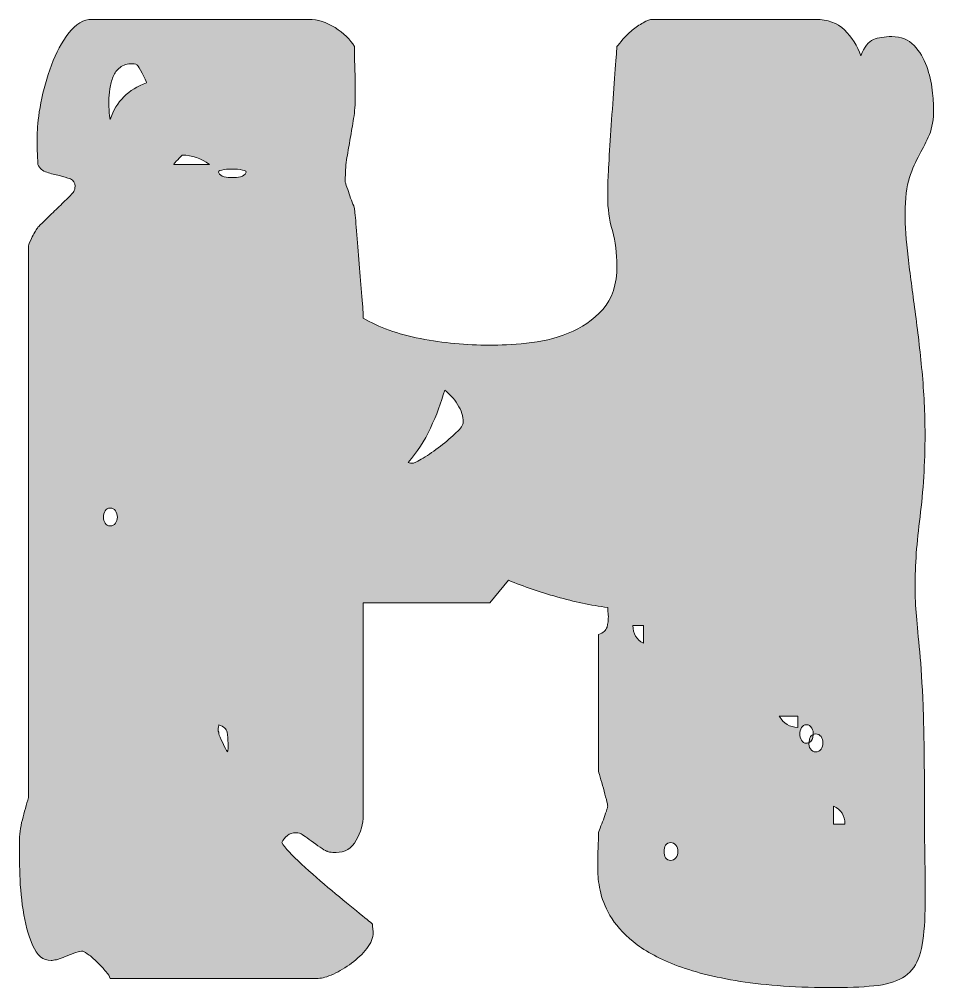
# Model space of a CAD drawing. Header units: inches. Extents: x 150 to 930, y -901 to -180.
# Drawn here: x 682.9 to 806.4, y -596.3 to -465.4 of the extents above; entities that cross this region are included whole.
import ezdxf

# ---------------------------------------------------------------- set-up
doc = ezdxf.new("R2010")
doc.units = ezdxf.units.IN
doc.header["$MEASUREMENT"] = 0
doc.layers.add('Layer 1', color=7, linetype='Continuous')

# ---------------------------------------------------------------- blocks, each defined once
blk = doc.blocks.new('block 3')
at = {"layer": 'Layer 1', "true_color": 0x2a4f7b}
h = blk.add_hatch(color=167, dxfattribs=at)
h.dxf.hatch_style = 2
edge = h.paths.add_edge_path()
edge.add_spline(control_points=[(720.23, -575.31), (719.81, -575.31), (719.44, -575.44), (719.11, -575.71), (718.78, -575.98), (718.53, -576.29), (718.35, -576.65), (718.82, -577.37), (719.72, -578.34), (721.03, -579.56), (722.35, -580.78), (723.7, -581.98), (725.11, -583.14), (726.51, -584.3), (727.76, -585.33), (728.86, -586.23), (729.97, -587.12), (730.55, -587.6), (730.61, -587.66), (730.61, -587.78), (730.62, -587.97), (730.65, -588.24), (730.68, -588.51), (730.7, -588.7), (730.7, -588.82), (730.7, -589.54), (730.41, -590.25), (729.85, -590.97), (729.28, -591.69), (728.59, -592.34), (727.79, -592.94), (726.99, -593.53), (726.16, -594.03), (725.33, -594.42), (724.49, -594.8), (723.81, -595), (723.27, -595), (723.27, -595), (695.17, -595), (695.17, -595), (695.11, -594.76), (694.91, -594.44), (694.59, -594.06), (694.26, -593.67), (693.9, -593.28), (693.52, -592.89), (693.13, -592.51), (692.74, -592.16), (692.35, -591.86), (691.96, -591.57), (691.68, -591.39), (691.5, -591.33), (691.44, -591.27), (691.22, -591.3), (690.83, -591.42), (690.44, -591.54), (690.05, -591.67), (689.66, -591.82), (689.28, -591.97), (688.91, -592.12), (688.55, -592.27), (688.19, -592.42), (687.95, -592.49), (687.83, -592.49), (687.77, -592.49), (687.67, -592.51), (687.52, -592.54), (687.37, -592.57), (687.26, -592.58), (687.2, -592.58), (686.13, -592.58), (685.29, -591.9), (684.7, -590.52), (684.1, -589.15), (683.67, -587.56), (683.4, -585.73), (683.13, -583.91), (682.98, -582.13), (682.95, -580.37), (682.92, -578.6), (682.91, -577.37), (682.91, -576.65), (682.91, -575.64), (683.04, -574.61), (683.31, -573.56), (683.58, -572.52), (683.86, -571.52), (684.16, -570.57), (684.16, -570.57), (684.16, -496.02), (684.16, -496.02), (684.16, -495.84), (684.33, -495.44), (684.65, -494.81), (684.98, -494.18), (685.24, -493.75), (685.41, -493.51), (685.53, -493.39), (685.83, -493.09), (686.31, -492.62), (686.79, -492.14), (687.31, -491.63), (687.88, -491.09), (688.44, -490.56), (688.96, -490.05), (689.44, -489.57), (689.92, -489.1), (690.19, -488.8), (690.25, -488.68), (690.31, -488.62), (690.35, -488.51), (690.38, -488.37), (690.41, -488.22), (690.43, -488.08), (690.43, -487.96), (690.43, -487.49), (690.22, -487.16), (689.8, -486.98), (689.38, -486.8), (688.89, -486.65), (688.32, -486.53), (687.75, -486.41), (687.19, -486.26), (686.62, -486.08), (686.06, -485.91), (685.65, -485.55), (685.41, -485.01), (685.41, -484.83), (685.4, -484.55), (685.37, -484.16), (685.34, -483.77), (685.33, -483.34), (685.33, -482.86), (685.33, -482.38), (685.33, -481.95), (685.33, -481.56), (685.33, -481.18), (685.33, -480.89), (685.33, -480.71), (685.33, -479.76), (685.49, -478.42), (685.82, -476.69), (686.15, -474.96), (686.62, -473.26), (687.25, -471.59), (687.88, -469.92), (688.65, -468.47), (689.58, -467.25), (690.5, -466.02), (691.56, -465.41), (692.75, -465.41), (692.75, -465.41), (722.02, -465.41), (722.02, -465.41), (723.21, -465.41), (724.39, -465.78), (725.55, -466.53), (726.72, -467.28), (727.6, -468.13), (728.19, -469.08), (728.19, -469.32), (728.19, -469.77), (728.19, -470.42), (728.19, -471.08), (728.21, -471.76), (728.24, -472.48), (728.27, -473.2), (728.28, -473.87), (728.28, -474.49), (728.28, -475.12), (728.28, -475.55), (728.28, -475.79), (728.28, -476.87), (728.21, -477.87), (728.06, -478.79), (727.91, -479.72), (727.76, -480.61), (727.61, -481.47), (727.46, -482.34), (727.31, -483.21), (727.16, -484.07), (727.01, -484.94), (726.94, -485.85), (726.94, -486.8), (726.94, -486.8), (726.94, -487.43), (726.94, -487.43), (726.94, -487.49), (727.01, -487.71), (727.16, -488.1), (727.31, -488.49), (727.45, -488.87), (727.57, -489.26), (727.68, -489.65), (727.82, -490.02), (727.97, -490.38), (728.12, -490.74), (728.19, -490.98), (728.19, -491.09), (728.25, -491.63), (728.34, -492.6), (728.46, -494), (728.58, -495.41), (728.7, -496.88), (728.82, -498.43), (728.94, -499.99), (729.06, -501.46), (729.18, -502.86), (729.3, -504.27), (729.36, -505.24), (729.36, -505.77), (731.44, -507.02), (734.02, -507.95), (737.1, -508.55), (740.17, -509.14), (743.29, -509.44), (746.45, -509.44), (747.82, -509.44), (749.48, -509.35), (751.42, -509.17), (753.35, -508.99), (755.23, -508.55), (757.05, -507.83), (758.87, -507.11), (760.42, -506.04), (761.71, -504.61), (762.99, -503.18), (763.63, -501.21), (763.63, -498.7), (763.63, -497.03), (763.42, -495.45), (763.01, -493.96), (762.59, -492.47), (762.38, -490.95), (762.38, -489.4), (762.38, -489.4), (762.38, -487.43), (762.38, -487.43), (762.44, -486.71), (762.51, -485.49), (762.6, -483.76), (762.69, -482.03), (762.81, -480.19), (762.96, -478.25), (763.11, -476.31), (763.24, -474.48), (763.36, -472.75), (763.48, -471.02), (763.57, -469.8), (763.63, -469.08), (763.81, -468.84), (764.08, -468.51), (764.44, -468.1), (764.8, -467.68), (765.21, -467.28), (765.69, -466.89), (766.17, -466.5), (766.66, -466.16), (767.17, -465.86), (767.67, -465.56), (768.11, -465.41), (768.46, -465.41), (768.46, -465.41), (790.48, -465.41), (790.48, -465.41), (792.09, -465.41), (793.39, -465.89), (794.37, -466.84), (795.36, -467.8), (796.09, -468.96), (796.57, -470.33), (797.04, -469.14), (797.61, -468.41), (798.27, -468.14), (798.92, -467.87), (799.76, -467.74), (800.77, -467.74), (802.02, -467.74), (803.02, -468.14), (803.77, -468.95), (804.51, -469.75), (805.08, -470.69), (805.47, -471.76), (805.86, -472.84), (806.11, -473.91), (806.23, -474.99), (806.35, -476.06), (806.41, -476.9), (806.41, -477.49), (806.41, -478.92), (806.22, -480.09), (805.83, -480.98), (805.44, -481.88), (804.99, -482.77), (804.49, -483.67), (803.98, -484.56), (803.53, -485.61), (803.14, -486.8), (802.75, -487.99), (802.56, -489.6), (802.56, -491.63), (802.56, -493.3), (802.69, -495.27), (802.96, -497.54), (803.23, -499.81), (803.55, -502.24), (803.9, -504.83), (804.26, -507.43), (804.57, -510.14), (804.84, -512.98), (805.11, -515.81), (805.25, -518.63), (805.25, -521.43), (805.25, -525.43), (805.02, -529.16), (804.57, -532.62), (804.13, -536.08), (803.9, -539.21), (803.9, -542.02), (803.9, -543.39), (803.96, -544.73), (804.08, -546.04), (804.2, -547.36), (804.35, -548.97), (804.53, -550.88), (804.71, -552.79), (804.86, -555.22), (804.98, -558.17), (805.1, -561.12), (805.16, -564.96), (805.16, -569.67), (805.16, -573.67), (805.19, -577.1), (805.25, -579.96), (805.3, -582.83), (805.29, -585.24), (805.2, -587.21), (805.11, -589.18), (804.87, -590.76), (804.49, -591.95), (804.1, -593.15), (803.46, -594.06), (802.56, -594.68), (801.67, -595.31), (800.46, -595.73), (798.94, -595.94), (797.41, -596.14), (795.46, -596.25), (793.07, -596.25), (788.06, -596.25), (783.8, -595.96), (780.28, -595.4), (776.76, -594.83), (773.82, -594.09), (771.46, -593.16), (769.1, -592.24), (767.23, -591.19), (765.82, -590.03), (764.42, -588.87), (763.38, -587.69), (762.69, -586.49), (762, -585.3), (761.56, -584.17), (761.35, -583.1), (761.14, -582.02), (761.04, -581.1), (761.04, -580.32), (761.04, -580.02), (761.04, -579.6), (761.04, -579.07), (761.04, -578.53), (761.05, -577.99), (761.08, -577.46), (761.11, -576.92), (761.13, -576.46), (761.13, -576.07), (761.13, -575.68), (761.13, -575.46), (761.13, -575.4), (761.13, -575.28), (761.2, -575.04), (761.35, -574.68), (761.5, -574.32), (761.65, -573.95), (761.8, -573.56), (761.94, -573.18), (762.08, -572.79), (762.2, -572.4), (762.32, -572.01), (762.38, -571.79), (762.38, -571.73), (762.38, -571.61), (762.32, -571.31), (762.2, -570.83), (762.08, -570.36), (761.94, -569.85), (761.8, -569.31), (761.65, -568.78), (761.5, -568.27), (761.35, -567.79), (761.2, -567.31), (761.13, -567.02), (761.13, -566.89), (761.13, -566.89), (761.13, -548.55), (761.13, -548.55), (761.78, -548.31), (762.17, -547.97), (762.29, -547.52), (762.41, -547.07), (762.47, -546.58), (762.47, -546.04), (762.47, -545.93), (762.45, -545.73), (762.42, -545.46), (762.39, -545.19), (762.38, -545), (762.38, -544.88), (760.11, -544.58), (757.83, -544.11), (755.53, -543.45), (753.24, -542.79), (751.04, -542.05), (748.96, -541.21), (748.96, -541.21), (746.45, -544.25), (746.45, -544.25), (746.45, -544.25), (729.36, -544.25), (729.36, -544.25), (729.36, -544.25), (729.36, -572.98), (729.36, -572.98), (729.36, -574.11), (729.04, -575.23), (728.42, -576.34), (727.79, -577.44), (726.88, -577.99), (725.69, -577.99), (725.57, -577.99), (725.34, -577.98), (725.02, -577.95), (724.69, -577.92), (724.52, -577.88), (724.52, -577.81), (724.4, -577.81), (724.17, -577.7), (723.81, -577.46), (723.45, -577.22), (723.06, -576.95), (722.64, -576.65), (722.23, -576.35), (721.85, -576.08), (721.53, -575.85), (721.2, -575.61), (720.97, -575.46), (720.85, -575.4), (720.79, -575.4), (720.69, -575.38), (720.54, -575.35), (720.39, -575.32), (720.29, -575.31), (720.23, -575.31)], knot_values=[0, 0, 0, 0, 1, 1, 1, 2, 2, 2, 3, 3, 3, 4, 4, 4, 5, 5, 5, 6, 6, 6, 7, 7, 7, 8, 8, 8, 9, 9, 9, 10, 10, 10, 11, 11, 11, 12, 12, 12, 13, 13, 13, 14, 14, 14, 15, 15, 15, 16, 16, 16, 17, 17, 17, 18, 18, 18, 19, 19, 19, 20, 20, 20, 21, 21, 21, 22, 22, 22, 23, 23, 23, 24, 24, 24, 25, 25, 25, 26, 26, 26, 27, 27, 27, 28, 28, 28, 29, 29, 29, 30, 30, 30, 31, 31, 31, 32, 32, 32, 33, 33, 33, 34, 34, 34, 35, 35, 35, 36, 36, 36, 37, 37, 37, 38, 38, 38, 39, 39, 39, 40, 40, 40, 41, 41, 41, 42, 42, 42, 43, 43, 43, 44, 44, 44, 45, 45, 45, 46, 46, 46, 47, 47, 47, 48, 48, 48, 49, 49, 49, 50, 50, 50, 51, 51, 51, 52, 52, 52, 53, 53, 53, 54, 54, 54, 55, 55, 55, 56, 56, 56, 57, 57, 57, 58, 58, 58, 59, 59, 59, 60, 60, 60, 61, 61, 61, 62, 62, 62, 63, 63, 63, 64, 64, 64, 65, 65, 65, 66, 66, 66, 67, 67, 67, 68, 68, 68, 69, 69, 69, 70, 70, 70, 71, 71, 71, 72, 72, 72, 73, 73, 73, 74, 74, 74, 75, 75, 75, 76, 76, 76, 77, 77, 77, 78, 78, 78, 79, 79, 79, 80, 80, 80, 81, 81, 81, 82, 82, 82, 83, 83, 83, 84, 84, 84, 85, 85, 85, 86, 86, 86, 87, 87, 87, 88, 88, 88, 89, 89, 89, 90, 90, 90, 91, 91, 91, 92, 92, 92, 93, 93, 93, 94, 94, 94, 95, 95, 95, 96, 96, 96, 97, 97, 97, 98, 98, 98, 99, 99, 99, 100, 100, 100, 101, 101, 101, 102, 102, 102, 103, 103, 103, 104, 104, 104, 105, 105, 105, 106, 106, 106, 107, 107, 107, 108, 108, 108, 109, 109, 109, 110, 110, 110, 111, 111, 111, 112, 112, 112, 113, 113, 113, 114, 114, 114, 115, 115, 115, 116, 116, 116, 117, 117, 117, 118, 118, 118, 119, 119, 119, 120, 120, 120, 121, 121, 121, 122, 122, 122, 123, 123, 123, 124, 124, 124, 125, 125, 125, 126, 126, 126, 127, 127, 127, 128, 128, 128, 129, 129, 129, 130, 130, 130, 131, 131, 131, 132, 132, 132, 133, 133, 133, 134, 134, 134, 135, 135, 135, 136, 136, 136, 137, 137, 137, 138, 138, 138, 139, 139, 139, 140, 140, 140, 141, 141, 141, 142, 142, 142, 143, 143, 143, 144, 144, 144, 145, 145, 145, 146, 146, 146, 147, 147, 147, 148, 148, 148, 149, 149, 149, 150, 150, 150, 151, 151, 151, 152, 152, 152, 153, 153, 153, 154, 154, 154, 154], degree=3, periodic=1)
edge = h.paths.add_edge_path()
edge.add_spline(control_points=[(695.17, -533.87), (695.47, -533.87), (695.71, -533.75), (695.89, -533.51), (696.07, -533.28), (696.15, -532.99), (696.15, -532.67), (696.15, -532.34), (696.07, -532.05), (695.89, -531.81), (695.71, -531.58), (695.47, -531.46), (695.17, -531.46), (694.87, -531.46), (694.65, -531.58), (694.5, -531.81), (694.35, -532.05), (694.27, -532.34), (694.27, -532.67), (694.27, -532.99), (694.35, -533.28), (694.5, -533.51), (694.65, -533.75), (694.87, -533.87), (695.17, -533.87)], knot_values=[0, 0, 0, 0, 1, 1, 1, 2, 2, 2, 3, 3, 3, 4, 4, 4, 5, 5, 5, 6, 6, 6, 7, 7, 7, 8, 8, 8, 8], degree=3, periodic=1)
edge = h.paths.add_edge_path()
edge.add_spline(control_points=[(694.99, -476.42), (694.99, -476.6), (695, -477), (695.04, -477.63), (695.06, -478.25), (695.11, -478.69), (695.17, -478.92), (696.01, -476.48), (697.64, -474.84), (700.09, -474), (700.03, -473.76), (699.84, -473.33), (699.51, -472.7), (699.18, -472.08), (698.96, -471.71), (698.84, -471.59), (698.84, -471.53), (698.76, -471.48), (698.62, -471.45), (698.47, -471.42), (698.33, -471.41), (698.21, -471.41), (697.5, -471.41), (696.93, -471.57), (696.51, -471.9), (696.09, -472.23), (695.78, -472.65), (695.57, -473.15), (695.36, -473.66), (695.21, -474.21), (695.12, -474.81), (695.04, -475.4), (694.99, -475.94), (694.99, -476.42)], knot_values=[0, 0, 0, 0, 1, 1, 1, 2, 2, 2, 3, 3, 3, 4, 4, 4, 5, 5, 5, 6, 6, 6, 7, 7, 7, 8, 8, 8, 9, 9, 9, 10, 10, 10, 11, 11, 11, 11], degree=3, periodic=1)
edge = h.paths.add_edge_path()
edge.add_spline(control_points=[(708.59, -485.01), (707.46, -484.18), (706.24, -483.76), (704.92, -483.76), (704.8, -483.88), (704.6, -484.09), (704.3, -484.38), (704, -484.68), (703.82, -484.89), (703.76, -485.01), (703.76, -485.01), (708.59, -485.01), (708.59, -485.01)], knot_values=[0, 0, 0, 0, 1, 1, 1, 2, 2, 2, 3, 3, 3, 4, 4, 4, 4], degree=3, periodic=1)
edge = h.paths.add_edge_path()
edge.add_spline(control_points=[(709.76, -561.35), (709.76, -561.53), (709.79, -561.65), (709.85, -561.71), (709.85, -561.82), (709.85, -561.91), (709.85, -561.97), (709.91, -562.15), (710.08, -562.56), (710.38, -563.18), (710.68, -563.81), (710.89, -564.21), (711.01, -564.39), (711.07, -564.27), (711.1, -564.08), (711.1, -563.81), (711.1, -563.54), (711.1, -563.35), (711.1, -563.23), (711.1, -562.69), (711.05, -562.2), (710.96, -561.75), (710.88, -561.3), (710.5, -560.96), (709.85, -560.72), (709.85, -560.78), (709.83, -560.89), (709.8, -561.03), (709.77, -561.18), (709.76, -561.29), (709.76, -561.35)], knot_values=[0, 0, 0, 0, 1, 1, 1, 2, 2, 2, 3, 3, 3, 4, 4, 4, 5, 5, 5, 6, 6, 6, 7, 7, 7, 8, 8, 8, 9, 9, 9, 10, 10, 10, 10], degree=3, periodic=1)
edge = h.paths.add_edge_path()
edge.add_spline(control_points=[(713.51, -486.17), (713.63, -485.99), (713.48, -485.86), (713.07, -485.77), (712.65, -485.68), (712.17, -485.64), (711.64, -485.64), (711.1, -485.64), (710.64, -485.68), (710.25, -485.77), (709.86, -485.86), (709.73, -485.99), (709.85, -486.17), (709.97, -486.41), (710.21, -486.58), (710.56, -486.67), (710.92, -486.76), (711.28, -486.8), (711.64, -486.8), (712.05, -486.8), (712.44, -486.76), (712.8, -486.67), (713.16, -486.58), (713.4, -486.41), (713.51, -486.17)], knot_values=[0, 0, 0, 0, 1, 1, 1, 2, 2, 2, 3, 3, 3, 4, 4, 4, 5, 5, 5, 6, 6, 6, 7, 7, 7, 8, 8, 8, 8], degree=3, periodic=1)
edge = h.paths.add_edge_path()
edge.add_spline(control_points=[(740.36, -515.53), (739.89, -517.2), (739.25, -518.9), (738.44, -520.63), (737.63, -522.36), (736.63, -523.91), (735.44, -525.28), (735.5, -525.34), (735.6, -525.37), (735.75, -525.37), (735.9, -525.37), (736.01, -525.37), (736.07, -525.37), (736.25, -525.37), (736.71, -525.15), (737.45, -524.7), (738.2, -524.25), (738.98, -523.71), (739.78, -523.09), (740.59, -522.46), (741.3, -521.85), (741.93, -521.25), (742.56, -520.66), (742.87, -520.18), (742.87, -519.82), (742.87, -519.05), (742.61, -518.26), (742.11, -517.45), (741.6, -516.64), (741.02, -516), (740.36, -515.53)], knot_values=[0, 0, 0, 0, 1, 1, 1, 2, 2, 2, 3, 3, 3, 4, 4, 4, 5, 5, 5, 6, 6, 6, 7, 7, 7, 8, 8, 8, 9, 9, 9, 10, 10, 10, 10], degree=3, periodic=1)
edge = h.paths.add_edge_path()
edge.add_spline(control_points=[(765.78, -547.3), (765.78, -548.43), (766.26, -549.24), (767.21, -549.71), (767.21, -549.71), (767.21, -547.3), (767.21, -547.3), (767.21, -547.3), (765.78, -547.3), (765.78, -547.3)], knot_values=[0, 0, 0, 0, 1, 1, 1, 2, 2, 2, 3, 3, 3, 3], degree=3, periodic=1)
edge = h.paths.add_edge_path()
edge.add_spline(control_points=[(770.88, -576.65), (770.58, -576.65), (770.36, -576.77), (770.21, -577.01), (770.06, -577.25), (769.99, -577.53), (769.99, -577.86), (769.99, -578.19), (770.06, -578.47), (770.21, -578.71), (770.36, -578.95), (770.58, -579.07), (770.88, -579.07), (771.18, -579.07), (771.42, -578.95), (771.6, -578.71), (771.78, -578.47), (771.86, -578.19), (771.86, -577.86), (771.86, -577.53), (771.78, -577.25), (771.6, -577.01), (771.42, -576.77), (771.18, -576.65), (770.88, -576.65)], knot_values=[0, 0, 0, 0, 1, 1, 1, 2, 2, 2, 3, 3, 3, 4, 4, 4, 5, 5, 5, 6, 6, 6, 7, 7, 7, 8, 8, 8, 8], degree=3, periodic=1)
edge = h.paths.add_edge_path()
edge.add_spline(control_points=[(788.06, -559.56), (788.06, -559.56), (785.56, -559.56), (785.56, -559.56), (786.15, -560.57), (786.99, -561.08), (788.06, -561.08), (788.06, -561.08), (788.06, -559.56), (788.06, -559.56)], knot_values=[0, 0, 0, 0, 1, 1, 1, 2, 2, 2, 3, 3, 3, 3], degree=3, periodic=1)
edge = h.paths.add_edge_path()
edge.add_spline(control_points=[(789.59, -563.14), (789.53, -563.44), (789.59, -563.72), (789.76, -563.99), (789.94, -564.26), (790.18, -564.39), (790.48, -564.39), (790.78, -564.39), (791.02, -564.27), (791.2, -564.03), (791.37, -563.79), (791.46, -563.51), (791.46, -563.18), (791.46, -562.86), (791.37, -562.57), (791.2, -562.33), (791.02, -562.09), (790.78, -561.97), (790.48, -561.97), (790.3, -561.97), (790.18, -562), (790.12, -562.06), (790.18, -561.76), (790.12, -561.47), (789.94, -561.17), (789.76, -560.87), (789.53, -560.72), (789.23, -560.72), (788.93, -560.72), (788.7, -560.86), (788.56, -561.12), (788.41, -561.39), (788.33, -561.68), (788.33, -561.97), (788.33, -562.27), (788.41, -562.56), (788.56, -562.82), (788.7, -563.09), (788.93, -563.23), (789.23, -563.23), (789.29, -563.23), (789.35, -563.21), (789.41, -563.18), (789.47, -563.15), (789.53, -563.14), (789.59, -563.14)], knot_values=[0, 0, 0, 0, 1, 1, 1, 2, 2, 2, 3, 3, 3, 4, 4, 4, 5, 5, 5, 6, 6, 6, 7, 7, 7, 8, 8, 8, 9, 9, 9, 10, 10, 10, 11, 11, 11, 12, 12, 12, 13, 13, 13, 14, 14, 14, 15, 15, 15, 15], degree=3, periodic=1)
edge = h.paths.add_edge_path()
edge.add_spline(control_points=[(790.12, -562.06), (790.12, -562.6), (789.94, -562.96), (789.59, -563.14), (789.59, -562.9), (789.63, -562.68), (789.72, -562.47), (789.81, -562.26), (789.94, -562.12), (790.12, -562.06)], knot_values=[0, 0, 0, 0, 1, 1, 1, 2, 2, 2, 3, 3, 3, 3], degree=3, periodic=1)
edge = h.paths.add_edge_path()
edge.add_spline(control_points=[(794.42, -574.14), (794.42, -573.01), (793.91, -572.21), (792.9, -571.73), (792.9, -571.73), (792.9, -574.14), (792.9, -574.14), (792.9, -574.14), (794.42, -574.14), (794.42, -574.14)], knot_values=[0, 0, 0, 0, 1, 1, 1, 2, 2, 2, 3, 3, 3, 3], degree=3, periodic=1)
at = {"layer": 'Layer 1', "lineweight": 0}
for points, knots in [([(720.23, -575.31), (719.81, -575.31), (719.44, -575.44), (719.11, -575.71), (718.78, -575.98), (718.53, -576.29), (718.35, -576.65), (718.82, -577.37), (719.72, -578.34), (721.03, -579.56), (722.35, -580.78), (723.7, -581.98), (725.11, -583.14), (726.51, -584.3), (727.76, -585.33), (728.86, -586.23), (729.97, -587.12), (730.55, -587.6), (730.61, -587.66), (730.61, -587.78), (730.62, -587.97), (730.65, -588.24), (730.68, -588.51), (730.7, -588.7), (730.7, -588.82), (730.7, -589.54), (730.41, -590.25), (729.85, -590.97), (729.28, -591.69), (728.59, -592.34), (727.79, -592.94), (726.99, -593.53), (726.16, -594.03), (725.33, -594.42), (724.49, -594.8), (723.81, -595), (723.27, -595), (723.27, -595), (695.17, -595), (695.17, -595), (695.11, -594.76), (694.91, -594.44), (694.59, -594.06), (694.26, -593.67), (693.9, -593.28), (693.52, -592.89), (693.13, -592.51), (692.74, -592.16), (692.35, -591.86), (691.96, -591.57), (691.68, -591.39), (691.5, -591.33), (691.44, -591.27), (691.22, -591.3), (690.83, -591.42), (690.44, -591.54), (690.05, -591.67), (689.66, -591.82), (689.28, -591.97), (688.91, -592.12), (688.55, -592.27), (688.19, -592.42), (687.95, -592.49), (687.83, -592.49), (687.77, -592.49), (687.67, -592.51), (687.52, -592.54), (687.37, -592.57), (687.26, -592.58), (687.2, -592.58), (686.13, -592.58), (685.29, -591.9), (684.7, -590.52), (684.1, -589.15), (683.67, -587.56), (683.4, -585.73), (683.13, -583.91), (682.98, -582.13), (682.95, -580.37), (682.92, -578.6), (682.91, -577.37), (682.91, -576.65), (682.91, -575.64), (683.04, -574.61), (683.31, -573.56), (683.58, -572.52), (683.86, -571.52), (684.16, -570.57), (684.16, -570.57), (684.16, -496.02), (684.16, -496.02), (684.16, -495.84), (684.33, -495.44), (684.65, -494.81), (684.98, -494.18), (685.24, -493.75), (685.41, -493.51), (685.53, -493.39), (685.83, -493.09), (686.31, -492.62), (686.79, -492.14), (687.31, -491.63), (687.88, -491.09), (688.44, -490.56), (688.96, -490.05), (689.44, -489.57), (689.92, -489.1), (690.19, -488.8), (690.25, -488.68), (690.31, -488.62), (690.35, -488.51), (690.38, -488.37), (690.41, -488.22), (690.43, -488.08), (690.43, -487.96), (690.43, -487.49), (690.22, -487.16), (689.8, -486.98), (689.38, -486.8), (688.89, -486.65), (688.32, -486.53), (687.75, -486.41), (687.19, -486.26), (686.62, -486.08), (686.06, -485.91), (685.65, -485.55), (685.41, -485.01), (685.41, -484.83), (685.4, -484.55), (685.37, -484.16), (685.34, -483.77), (685.33, -483.34), (685.33, -482.86), (685.33, -482.38), (685.33, -481.95), (685.33, -481.56), (685.33, -481.18), (685.33, -480.89), (685.33, -480.71), (685.33, -479.76), (685.49, -478.42), (685.82, -476.69), (686.15, -474.96), (686.62, -473.26), (687.25, -471.59), (687.88, -469.92), (688.65, -468.47), (689.58, -467.25), (690.5, -466.02), (691.56, -465.41), (692.75, -465.41), (692.75, -465.41), (722.02, -465.41), (722.02, -465.41), (723.21, -465.41), (724.39, -465.78), (725.55, -466.53), (726.72, -467.28), (727.6, -468.13), (728.19, -469.08), (728.19, -469.32), (728.19, -469.77), (728.19, -470.42), (728.19, -471.08), (728.21, -471.76), (728.24, -472.48), (728.27, -473.2), (728.28, -473.87), (728.28, -474.49), (728.28, -475.12), (728.28, -475.55), (728.28, -475.79), (728.28, -476.87), (728.21, -477.87), (728.06, -478.79), (727.91, -479.72), (727.76, -480.61), (727.61, -481.47), (727.46, -482.34), (727.31, -483.21), (727.16, -484.07), (727.01, -484.94), (726.94, -485.85), (726.94, -486.8), (726.94, -486.8), (726.94, -487.43), (726.94, -487.43), (726.94, -487.49), (727.01, -487.71), (727.16, -488.1), (727.31, -488.49), (727.45, -488.87), (727.57, -489.26), (727.68, -489.65), (727.82, -490.02), (727.97, -490.38), (728.12, -490.74), (728.19, -490.98), (728.19, -491.09), (728.25, -491.63), (728.34, -492.6), (728.46, -494), (728.58, -495.41), (728.7, -496.88), (728.82, -498.43), (728.94, -499.99), (729.06, -501.46), (729.18, -502.86), (729.3, -504.27), (729.36, -505.24), (729.36, -505.77), (731.44, -507.02), (734.02, -507.95), (737.1, -508.55), (740.17, -509.14), (743.29, -509.44), (746.45, -509.44), (747.82, -509.44), (749.48, -509.35), (751.42, -509.17), (753.35, -508.99), (755.23, -508.55), (757.05, -507.83), (758.87, -507.11), (760.42, -506.04), (761.71, -504.61), (762.99, -503.18), (763.63, -501.21), (763.63, -498.7), (763.63, -497.03), (763.42, -495.45), (763.01, -493.96), (762.59, -492.47), (762.38, -490.95), (762.38, -489.4), (762.38, -489.4), (762.38, -487.43), (762.38, -487.43), (762.44, -486.71), (762.51, -485.49), (762.6, -483.76), (762.69, -482.03), (762.81, -480.19), (762.96, -478.25), (763.11, -476.31), (763.24, -474.48), (763.36, -472.75), (763.48, -471.02), (763.57, -469.8), (763.63, -469.08), (763.81, -468.84), (764.08, -468.51), (764.44, -468.1), (764.8, -467.68), (765.21, -467.28), (765.69, -466.89), (766.17, -466.5), (766.66, -466.16), (767.17, -465.86), (767.67, -465.56), (768.11, -465.41), (768.46, -465.41), (768.46, -465.41), (790.48, -465.41), (790.48, -465.41), (792.09, -465.41), (793.39, -465.89), (794.37, -466.84), (795.36, -467.8), (796.09, -468.96), (796.57, -470.33), (797.04, -469.14), (797.61, -468.41), (798.27, -468.14), (798.92, -467.87), (799.76, -467.74), (800.77, -467.74), (802.02, -467.74), (803.02, -468.14), (803.77, -468.95), (804.51, -469.75), (805.08, -470.69), (805.47, -471.76), (805.86, -472.84), (806.11, -473.91), (806.23, -474.99), (806.35, -476.06), (806.41, -476.9), (806.41, -477.49), (806.41, -478.92), (806.22, -480.09), (805.83, -480.98), (805.44, -481.88), (804.99, -482.77), (804.49, -483.67), (803.98, -484.56), (803.53, -485.61), (803.14, -486.8), (802.75, -487.99), (802.56, -489.6), (802.56, -491.63), (802.56, -493.3), (802.69, -495.27), (802.96, -497.54), (803.23, -499.81), (803.55, -502.24), (803.9, -504.83), (804.26, -507.43), (804.57, -510.14), (804.84, -512.98), (805.11, -515.81), (805.25, -518.63), (805.25, -521.43), (805.25, -525.43), (805.02, -529.16), (804.57, -532.62), (804.13, -536.08), (803.9, -539.21), (803.9, -542.02), (803.9, -543.39), (803.96, -544.73), (804.08, -546.04), (804.2, -547.36), (804.35, -548.97), (804.53, -550.88), (804.71, -552.79), (804.86, -555.22), (804.98, -558.17), (805.1, -561.12), (805.16, -564.96), (805.16, -569.67), (805.16, -573.67), (805.19, -577.1), (805.25, -579.96), (805.3, -582.83), (805.29, -585.24), (805.2, -587.21), (805.11, -589.18), (804.87, -590.76), (804.49, -591.95), (804.1, -593.15), (803.46, -594.06), (802.56, -594.68), (801.67, -595.31), (800.46, -595.73), (798.94, -595.94), (797.41, -596.14), (795.46, -596.25), (793.07, -596.25), (788.06, -596.25), (783.8, -595.96), (780.28, -595.4), (776.76, -594.83), (773.82, -594.09), (771.46, -593.16), (769.1, -592.24), (767.23, -591.19), (765.82, -590.03), (764.42, -588.87), (763.38, -587.69), (762.69, -586.49), (762, -585.3), (761.56, -584.17), (761.35, -583.1), (761.14, -582.02), (761.04, -581.1), (761.04, -580.32), (761.04, -580.02), (761.04, -579.6), (761.04, -579.07), (761.04, -578.53), (761.05, -577.99), (761.08, -577.46), (761.11, -576.92), (761.13, -576.46), (761.13, -576.07), (761.13, -575.68), (761.13, -575.46), (761.13, -575.4), (761.13, -575.28), (761.2, -575.04), (761.35, -574.68), (761.5, -574.32), (761.65, -573.95), (761.8, -573.56), (761.94, -573.18), (762.08, -572.79), (762.2, -572.4), (762.32, -572.01), (762.38, -571.79), (762.38, -571.73), (762.38, -571.61), (762.32, -571.31), (762.2, -570.83), (762.08, -570.36), (761.94, -569.85), (761.8, -569.31), (761.65, -568.78), (761.5, -568.27), (761.35, -567.79), (761.2, -567.31), (761.13, -567.02), (761.13, -566.89), (761.13, -566.89), (761.13, -548.55), (761.13, -548.55), (761.78, -548.31), (762.17, -547.97), (762.29, -547.52), (762.41, -547.07), (762.47, -546.58), (762.47, -546.04), (762.47, -545.93), (762.45, -545.73), (762.42, -545.46), (762.39, -545.19), (762.38, -545), (762.38, -544.88), (760.11, -544.58), (757.83, -544.11), (755.53, -543.45), (753.24, -542.79), (751.04, -542.05), (748.96, -541.21), (748.96, -541.21), (746.45, -544.25), (746.45, -544.25), (746.45, -544.25), (729.36, -544.25), (729.36, -544.25), (729.36, -544.25), (729.36, -572.98), (729.36, -572.98), (729.36, -574.11), (729.04, -575.23), (728.42, -576.34), (727.79, -577.44), (726.88, -577.99), (725.69, -577.99), (725.57, -577.99), (725.34, -577.98), (725.02, -577.95), (724.69, -577.92), (724.52, -577.88), (724.52, -577.81), (724.4, -577.81), (724.17, -577.7), (723.81, -577.46), (723.45, -577.22), (723.06, -576.95), (722.64, -576.65), (722.23, -576.35), (721.85, -576.08), (721.53, -575.85), (721.2, -575.61), (720.97, -575.46), (720.85, -575.4), (720.79, -575.4), (720.69, -575.38), (720.54, -575.35), (720.39, -575.32), (720.29, -575.31), (720.23, -575.31)], [0, 0, 0, 0, 1, 1, 1, 2, 2, 2, 3, 3, 3, 4, 4, 4, 5, 5, 5, 6, 6, 6, 7, 7, 7, 8, 8, 8, 9, 9, 9, 10, 10, 10, 11, 11, 11, 12, 12, 12, 13, 13, 13, 14, 14, 14, 15, 15, 15, 16, 16, 16, 17, 17, 17, 18, 18, 18, 19, 19, 19, 20, 20, 20, 21, 21, 21, 22, 22, 22, 23, 23, 23, 24, 24, 24, 25, 25, 25, 26, 26, 26, 27, 27, 27, 28, 28, 28, 29, 29, 29, 30, 30, 30, 31, 31, 31, 32, 32, 32, 33, 33, 33, 34, 34, 34, 35, 35, 35, 36, 36, 36, 37, 37, 37, 38, 38, 38, 39, 39, 39, 40, 40, 40, 41, 41, 41, 42, 42, 42, 43, 43, 43, 44, 44, 44, 45, 45, 45, 46, 46, 46, 47, 47, 47, 48, 48, 48, 49, 49, 49, 50, 50, 50, 51, 51, 51, 52, 52, 52, 53, 53, 53, 54, 54, 54, 55, 55, 55, 56, 56, 56, 57, 57, 57, 58, 58, 58, 59, 59, 59, 60, 60, 60, 61, 61, 61, 62, 62, 62, 63, 63, 63, 64, 64, 64, 65, 65, 65, 66, 66, 66, 67, 67, 67, 68, 68, 68, 69, 69, 69, 70, 70, 70, 71, 71, 71, 72, 72, 72, 73, 73, 73, 74, 74, 74, 75, 75, 75, 76, 76, 76, 77, 77, 77, 78, 78, 78, 79, 79, 79, 80, 80, 80, 81, 81, 81, 82, 82, 82, 83, 83, 83, 84, 84, 84, 85, 85, 85, 86, 86, 86, 87, 87, 87, 88, 88, 88, 89, 89, 89, 90, 90, 90, 91, 91, 91, 92, 92, 92, 93, 93, 93, 94, 94, 94, 95, 95, 95, 96, 96, 96, 97, 97, 97, 98, 98, 98, 99, 99, 99, 100, 100, 100, 101, 101, 101, 102, 102, 102, 103, 103, 103, 104, 104, 104, 105, 105, 105, 106, 106, 106, 107, 107, 107, 108, 108, 108, 109, 109, 109, 110, 110, 110, 111, 111, 111, 112, 112, 112, 113, 113, 113, 114, 114, 114, 115, 115, 115, 116, 116, 116, 117, 117, 117, 118, 118, 118, 119, 119, 119, 120, 120, 120, 121, 121, 121, 122, 122, 122, 123, 123, 123, 124, 124, 124, 125, 125, 125, 126, 126, 126, 127, 127, 127, 128, 128, 128, 129, 129, 129, 130, 130, 130, 131, 131, 131, 132, 132, 132, 133, 133, 133, 134, 134, 134, 135, 135, 135, 136, 136, 136, 137, 137, 137, 138, 138, 138, 139, 139, 139, 140, 140, 140, 141, 141, 141, 142, 142, 142, 143, 143, 143, 144, 144, 144, 145, 145, 145, 146, 146, 146, 147, 147, 147, 148, 148, 148, 149, 149, 149, 150, 150, 150, 151, 151, 151, 152, 152, 152, 153, 153, 153, 154, 154, 154, 154]), ([(694.99, -476.42), (694.99, -476.6), (695, -477), (695.04, -477.63), (695.06, -478.25), (695.11, -478.69), (695.17, -478.92), (696.01, -476.48), (697.64, -474.84), (700.09, -474), (700.03, -473.76), (699.84, -473.33), (699.51, -472.7), (699.18, -472.08), (698.96, -471.71), (698.84, -471.59), (698.84, -471.53), (698.76, -471.48), (698.62, -471.45), (698.47, -471.42), (698.33, -471.41), (698.21, -471.41), (697.5, -471.41), (696.93, -471.57), (696.51, -471.9), (696.09, -472.23), (695.78, -472.65), (695.57, -473.15), (695.36, -473.66), (695.21, -474.21), (695.12, -474.81), (695.04, -475.4), (694.99, -475.94), (694.99, -476.42)], [0, 0, 0, 0, 1, 1, 1, 2, 2, 2, 3, 3, 3, 4, 4, 4, 5, 5, 5, 6, 6, 6, 7, 7, 7, 8, 8, 8, 9, 9, 9, 10, 10, 10, 11, 11, 11, 11]), ([(708.59, -485.01), (707.46, -484.18), (706.24, -483.76), (704.92, -483.76), (704.8, -483.88), (704.6, -484.09), (704.3, -484.38), (704, -484.68), (703.82, -484.89), (703.76, -485.01), (703.76, -485.01), (708.59, -485.01), (708.59, -485.01)], [0, 0, 0, 0, 1, 1, 1, 2, 2, 2, 3, 3, 3, 4, 4, 4, 4]), ([(713.51, -486.17), (713.63, -485.99), (713.48, -485.86), (713.07, -485.77), (712.65, -485.68), (712.17, -485.64), (711.64, -485.64), (711.1, -485.64), (710.64, -485.68), (710.25, -485.77), (709.86, -485.86), (709.73, -485.99), (709.85, -486.17), (709.97, -486.41), (710.21, -486.58), (710.56, -486.67), (710.92, -486.76), (711.28, -486.8), (711.64, -486.8), (712.05, -486.8), (712.44, -486.76), (712.8, -486.67), (713.16, -486.58), (713.4, -486.41), (713.51, -486.17)], [0, 0, 0, 0, 1, 1, 1, 2, 2, 2, 3, 3, 3, 4, 4, 4, 5, 5, 5, 6, 6, 6, 7, 7, 7, 8, 8, 8, 8]), ([(740.36, -515.53), (739.89, -517.2), (739.25, -518.9), (738.44, -520.63), (737.63, -522.36), (736.63, -523.91), (735.44, -525.28), (735.5, -525.34), (735.6, -525.37), (735.75, -525.37), (735.9, -525.37), (736.01, -525.37), (736.07, -525.37), (736.25, -525.37), (736.71, -525.15), (737.45, -524.7), (738.2, -524.25), (738.98, -523.71), (739.78, -523.09), (740.59, -522.46), (741.3, -521.85), (741.93, -521.25), (742.56, -520.66), (742.87, -520.18), (742.87, -519.82), (742.87, -519.05), (742.61, -518.26), (742.11, -517.45), (741.6, -516.64), (741.02, -516), (740.36, -515.53)], [0, 0, 0, 0, 1, 1, 1, 2, 2, 2, 3, 3, 3, 4, 4, 4, 5, 5, 5, 6, 6, 6, 7, 7, 7, 8, 8, 8, 9, 9, 9, 10, 10, 10, 10]), ([(695.17, -533.87), (695.47, -533.87), (695.71, -533.75), (695.89, -533.51), (696.07, -533.28), (696.15, -532.99), (696.15, -532.67), (696.15, -532.34), (696.07, -532.05), (695.89, -531.81), (695.71, -531.58), (695.47, -531.46), (695.17, -531.46), (694.87, -531.46), (694.65, -531.58), (694.5, -531.81), (694.35, -532.05), (694.27, -532.34), (694.27, -532.67), (694.27, -532.99), (694.35, -533.28), (694.5, -533.51), (694.65, -533.75), (694.87, -533.87), (695.17, -533.87)], [0, 0, 0, 0, 1, 1, 1, 2, 2, 2, 3, 3, 3, 4, 4, 4, 5, 5, 5, 6, 6, 6, 7, 7, 7, 8, 8, 8, 8]), ([(765.78, -547.3), (765.78, -548.43), (766.26, -549.24), (767.21, -549.71), (767.21, -549.71), (767.21, -547.3), (767.21, -547.3), (767.21, -547.3), (765.78, -547.3), (765.78, -547.3)], [0, 0, 0, 0, 1, 1, 1, 2, 2, 2, 3, 3, 3, 3]), ([(788.06, -559.56), (788.06, -559.56), (785.56, -559.56), (785.56, -559.56), (786.15, -560.57), (786.99, -561.08), (788.06, -561.08), (788.06, -561.08), (788.06, -559.56), (788.06, -559.56)], [0, 0, 0, 0, 1, 1, 1, 2, 2, 2, 3, 3, 3, 3]), ([(709.76, -561.35), (709.76, -561.53), (709.79, -561.65), (709.85, -561.71), (709.85, -561.82), (709.85, -561.91), (709.85, -561.97), (709.91, -562.15), (710.08, -562.56), (710.38, -563.18), (710.68, -563.81), (710.89, -564.21), (711.01, -564.39), (711.07, -564.27), (711.1, -564.08), (711.1, -563.81), (711.1, -563.54), (711.1, -563.35), (711.1, -563.23), (711.1, -562.69), (711.05, -562.2), (710.96, -561.75), (710.88, -561.3), (710.5, -560.96), (709.85, -560.72), (709.85, -560.78), (709.83, -560.89), (709.8, -561.03), (709.77, -561.18), (709.76, -561.29), (709.76, -561.35)], [0, 0, 0, 0, 1, 1, 1, 2, 2, 2, 3, 3, 3, 4, 4, 4, 5, 5, 5, 6, 6, 6, 7, 7, 7, 8, 8, 8, 9, 9, 9, 10, 10, 10, 10]), ([(789.59, -563.14), (789.53, -563.44), (789.59, -563.72), (789.76, -563.99), (789.94, -564.26), (790.18, -564.39), (790.48, -564.39), (790.78, -564.39), (791.02, -564.27), (791.2, -564.03), (791.37, -563.79), (791.46, -563.51), (791.46, -563.18), (791.46, -562.86), (791.37, -562.57), (791.2, -562.33), (791.02, -562.09), (790.78, -561.97), (790.48, -561.97), (790.3, -561.97), (790.18, -562), (790.12, -562.06), (790.18, -561.76), (790.12, -561.47), (789.94, -561.17), (789.76, -560.87), (789.53, -560.72), (789.23, -560.72), (788.93, -560.72), (788.7, -560.86), (788.56, -561.12), (788.41, -561.39), (788.33, -561.68), (788.33, -561.97), (788.33, -562.27), (788.41, -562.56), (788.56, -562.82), (788.7, -563.09), (788.93, -563.23), (789.23, -563.23), (789.29, -563.23), (789.35, -563.21), (789.41, -563.18), (789.47, -563.15), (789.53, -563.14), (789.59, -563.14)], [0, 0, 0, 0, 1, 1, 1, 2, 2, 2, 3, 3, 3, 4, 4, 4, 5, 5, 5, 6, 6, 6, 7, 7, 7, 8, 8, 8, 9, 9, 9, 10, 10, 10, 11, 11, 11, 12, 12, 12, 13, 13, 13, 14, 14, 14, 15, 15, 15, 15]), ([(790.12, -562.06), (790.12, -562.6), (789.94, -562.96), (789.59, -563.14), (789.59, -562.9), (789.63, -562.68), (789.72, -562.47), (789.81, -562.26), (789.94, -562.12), (790.12, -562.06)], [0, 0, 0, 0, 1, 1, 1, 2, 2, 2, 3, 3, 3, 3]), ([(794.42, -574.14), (794.42, -573.01), (793.91, -572.21), (792.9, -571.73), (792.9, -571.73), (792.9, -574.14), (792.9, -574.14), (792.9, -574.14), (794.42, -574.14), (794.42, -574.14)], [0, 0, 0, 0, 1, 1, 1, 2, 2, 2, 3, 3, 3, 3]), ([(770.88, -576.65), (770.58, -576.65), (770.36, -576.77), (770.21, -577.01), (770.06, -577.25), (769.99, -577.53), (769.99, -577.86), (769.99, -578.19), (770.06, -578.47), (770.21, -578.71), (770.36, -578.95), (770.58, -579.07), (770.88, -579.07), (771.18, -579.07), (771.42, -578.95), (771.6, -578.71), (771.78, -578.47), (771.86, -578.19), (771.86, -577.86), (771.86, -577.53), (771.78, -577.25), (771.6, -577.01), (771.42, -576.77), (771.18, -576.65), (770.88, -576.65)], [0, 0, 0, 0, 1, 1, 1, 2, 2, 2, 3, 3, 3, 4, 4, 4, 5, 5, 5, 6, 6, 6, 7, 7, 7, 8, 8, 8, 8])]:
    blk.add_open_spline(points, degree=3, knots=knots, dxfattribs=at)
blk = doc.blocks.new('block 2')
at = {"layer": 'Layer 1'}
blk.add_blockref('block 3', (0, 0), dxfattribs=at)

msp = doc.modelspace()

# ---------------------------------------------------------------- block references
at = {"layer": 'Layer 1'}
msp.add_blockref('block 2', (0, 0), dxfattribs=at)

doc.saveas('drawing.dxf')
